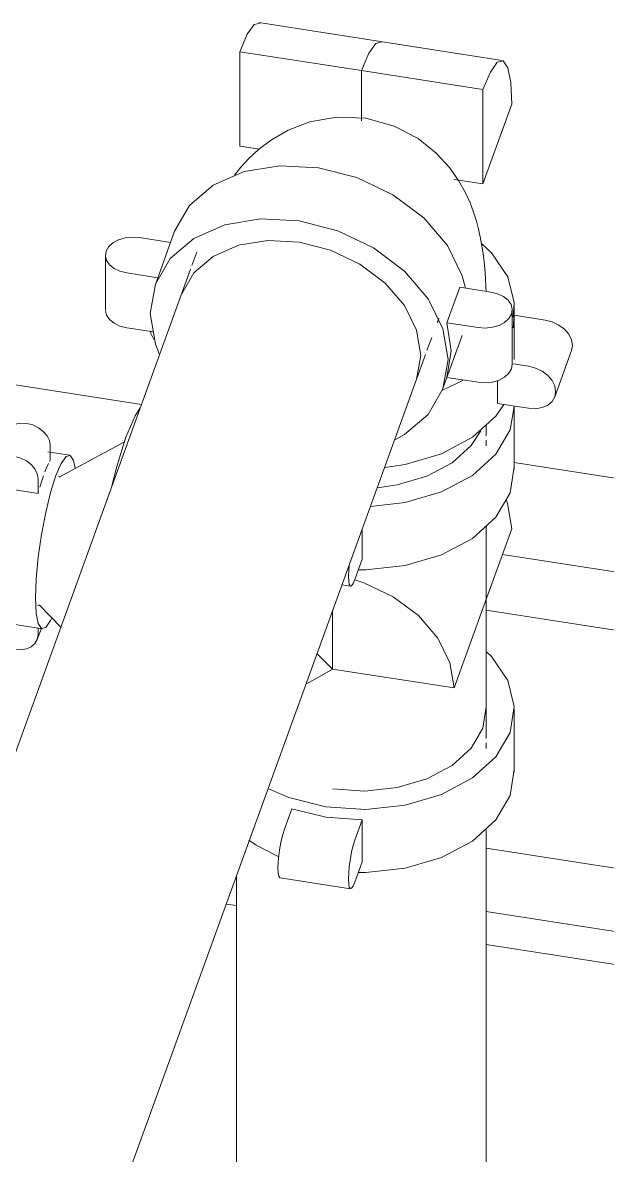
# Model space of a CAD drawing. Header units: metres. Extents: x 63 to 378, y -27 to 78.
# Drawn here: x 203.779 to 204.292, y 73.716 to 74.709 of the extents above; entities that cross this region are included whole.
import ezdxf

# ---------------------------------------------------------------- set-up
doc = ezdxf.new("R2010")
doc.units = ezdxf.units.M
doc.layers.add('M-EQPM', color=7, linetype='Continuous', lineweight=18)
doc.layers.add('P-PIPE', color=7, linetype='Continuous', lineweight=18)

# ---------------------------------------------------------------- blocks, each defined once
blk = doc.blocks.new('Heat_Exchanger-Plate_and_Frame-Taco-PF060_062 - PF060_062F-1966333-3D TORRE')
at = {"layer": 'M-EQPM', "color": 11, "true_color": 0xff8080}
for p, q in [((23.98508, 74.37401), (23.27881, 74.4838)), ((24.54171, 74.28749), (24.31176, 74.32323)), ((24.50295, 74.21136), (24.30144, 74.24269)), ((24.2872, 74.19362), (24.49419, 74.16144)), ((24.2872, 73.98515), (24.43424, 73.96229)), ((24.05933, 73.93609), (24.06821, 73.93471)), ((24.43424, 73.90673), (24.2872, 73.92959)), ((24.2872, 73.90067), (24.55983, 73.85829))]:
    blk.add_line(p, q, dxfattribs=at)
blk = doc.blocks.new('Victaulic-IPS-Tee-Reducing Tee-No V20-25 - Standard-V135-3D TORRE')
at = {"layer": 'P-PIPE', "color": 1, "true_color": 0xff0000}
for p, q in [((24.28724, 74.33767), (24.28724, 74.34265)), ((24.28724, 74.08119), (24.28724, 74.26753)), ((24.13872, 74.15569), (24.15241, 74.14213))]:
    blk.add_line(p, q, dxfattribs=at)
at = {"layer": 'P-PIPE', "color": 1, "lineweight": 9, "true_color": 0xff0000}
for p, q in [((24.30958, 74.26514), (24.28428, 74.19535)), ((24.15241, 74.19283), (24.15241, 74.14213)), ((24.25898, 74.12556), (24.28428, 74.19535)), ((24.15241, 74.14213), (24.25898, 74.12556))]:
    blk.add_line(p, q, dxfattribs=at)
for points in [[(24.30486, 74.29023, 0), (24.30595, 74.28713, 0), (24.30958, 74.26514, 0)], [(24.25898, 74.12556, 0), (24.25535, 74.14755, 0), (24.2447, 74.16917, 0), (24.22777, 74.18895, 0), (24.2057, 74.20554, 0), (24.17999, 74.2178, 0), (24.17199, 74.22046, 0)]]:
    blk.add_polyline3d(points, dxfattribs=at)
at = {"layer": 'P-PIPE', "color": 1, "true_color": 0xff0000}
blk.add_polyline3d([(24.15241, 74.14213, 0), (24.13674, 74.133, 0), (24.12928, 74.12912, 0)], dxfattribs=at)
blk = doc.blocks.new('Victaulic-IPS-Rigid Coupling Style 07-W07-107 - Standard-V136-3D TORRE')
at = {"layer": 'P-PIPE', "color": 1, "true_color": 0xff0000}
for p, q in [((24.30819, 74.35192), (24.31182, 74.37224)), ((24.31182, 74.31692), (24.31182, 74.37221)), ((24.31176, 74.31944), (24.30819, 74.29664)), ((24.1785, 74.23832), (24.1785, 74.26481)), ((24.17205, 74.22051), (24.1785, 74.23832)), ((24.16065, 74.21604), (24.1683, 74.21485))]:
    blk.add_line(p, q, dxfattribs=at)
for points in [[(24.18569, 74.28455, 0), (24.21612, 74.28807, 0), (24.24807, 74.29745, 0), (24.27522, 74.31192, 0), (24.29573, 74.3305, 0), (24.30819, 74.35192, 0)], [(24.28236, 74.35106, 0), (24.2741, 74.33814, 0), (24.25735, 74.32297, 0), (24.23518, 74.31115, 0), (24.20908, 74.30349, 0), (24.19188, 74.30109, 0)], [(24.30819, 74.29664, 0), (24.29573, 74.27521, 0), (24.27522, 74.25663, 0), (24.24807, 74.24216, 0), (24.21612, 74.23278, 0), (24.18156, 74.22914, 0), (24.17532, 74.22912, 0)], [(24.16699, 74.23312, 0), (24.16661, 74.22871, 0), (24.16642, 74.22341, 0), (24.16661, 74.21917, 0), (24.16717, 74.21627, 0), (24.16807, 74.21493, 0), (24.16923, 74.21522, 0), (24.17059, 74.21712, 0), (24.17205, 74.22051, 0)]]:
    blk.add_polyline3d(points, dxfattribs=at)
blk = doc.blocks.new('Victaulic-IPS-Rigid Coupling Style 07-W07-107 - Standard-V137-3D TORRE')
at = {"layer": 'P-PIPE', "color": 1, "true_color": 0xff0000}
for points in [[(23.97135, 74.34535, 0), (23.97937, 74.36401, 0), (23.98371, 74.37101, 0)], [(23.95899, 74.30282, 0), (23.96333, 74.31978, 0), (23.97135, 74.34535, 0)]]:
    blk.add_polyline3d(points, dxfattribs=at)
blk = doc.blocks.new('Victaulic-IPS-Rigid Coupling Style 07-W07-107 - Standard-V139-3D TORRE')
at = {"layer": 'P-PIPE', "color": 1, "true_color": 0xff0000}
for p, q in [((24.2872, 74.10897), (24.28428, 74.09034)), ((24.31182, 74.05162), (24.31182, 74.10691)), ((24.31176, 74.05415), (24.30819, 74.03134)), ((24.11027, 74.00168), (24.11672, 74.01948)), ((24.1785, 74.00988), (24.17205, 73.99207)), ((24.1785, 73.97302), (24.1785, 74.00988)), ((24.17205, 73.95522), (24.1785, 73.97302)), ((24.10652, 73.95915), (24.1683, 73.94955))]:
    blk.add_line(p, q, dxfattribs=at)
for points in [[(24.30819, 74.08663, 0), (24.31176, 74.10943, 0), (24.3062, 74.13207, 0), (24.29188, 74.15299, 0), (24.28782, 74.15703, 0)], [(24.28428, 74.09034, 0), (24.2741, 74.07284, 0), (24.25735, 74.05767, 0), (24.23518, 74.04585, 0), (24.20908, 74.03819, 0), (24.18085, 74.03521, 0), (24.15241, 74.03712, 0)], [(24.09563, 74.03747, 0), (24.11401, 74.02962, 0), (24.14673, 74.02146, 0), (24.18156, 74.01913, 0), (24.21612, 74.02277, 0), (24.24807, 74.03215, 0), (24.27522, 74.04662, 0), (24.29573, 74.0652, 0), (24.30819, 74.08663, 0)], [(24.30819, 74.03134, 0), (24.29573, 74.00991, 0), (24.27522, 73.99133, 0), (24.24807, 73.97686, 0), (24.21612, 73.96748, 0), (24.18156, 73.96384, 0), (24.17532, 73.96382, 0)], [(24.1785, 74.00988, 0), (24.14673, 74.01225, 0), (24.11672, 74.01948, 0)], [(24.10628, 73.95923, 0), (24.10539, 73.96058, 0), (24.10483, 73.96347, 0), (24.10463, 73.96771, 0), (24.10483, 73.97301, 0), (24.10539, 73.97901, 0), (24.10628, 73.98529, 0), (24.10745, 73.99144, 0), (24.10881, 73.99703, 0), (24.11027, 74.00168, 0)], [(24.10481, 73.97792, 0), (24.08564, 73.98777, 0), (24.07912, 73.99209, 0)], [(24.17205, 73.99207, 0), (24.17059, 73.98742, 0), (24.16923, 73.98184, 0), (24.16807, 73.97569, 0), (24.16717, 73.9694, 0), (24.16661, 73.96341, 0), (24.16642, 73.95811, 0), (24.16661, 73.95387, 0), (24.16717, 73.95098, 0), (24.16807, 73.94963, 0), (24.16923, 73.94992, 0), (24.17059, 73.95182, 0), (24.17205, 73.95522, 0)]]:
    blk.add_polyline3d(points, dxfattribs=at)
blk = doc.blocks.new('Victaulic-IPS-Reducer No 50-51 - AC-2415206-3D TORRE')
at = {"layer": 'P-PIPE', "color": 1, "true_color": 0xff0000}
for p, q in [((23.97009, 74.34132), (23.91272, 74.31045)), ((23.91408, 74.31073), (23.91215, 74.31103)), ((23.89385, 74.1982), (23.89653, 74.19779)), ((23.89531, 74.19848), (23.91432, 74.17882))]:
    blk.add_line(p, q, dxfattribs=at)
blk = doc.blocks.new('Victaulic-IPS-Rigid Coupling Style 07-W07-107 - Standard-2589299-3D TORRE')
at = {"layer": 'P-PIPE', "color": 1, "true_color": 0xff0000}
for p, q in [((23.86443, 74.34868), (23.85387, 74.31956)), ((23.90492, 74.33827), (23.90492, 74.32525)), ((23.92176, 74.32959), (23.90284, 74.33253)), ((23.90433, 74.32418), (23.90492, 74.32525)), ((23.85317, 74.31554), (23.85317, 74.30252)), ((23.89436, 74.29612), (23.89436, 74.30914)), ((23.85317, 74.30252), (23.89436, 74.29612)), ((23.89436, 74.29612), (23.89476, 74.29761)), ((23.83633, 74.18709), (23.89812, 74.17749)), ((23.85317, 74.18461), (23.85317, 74.17841)), ((23.89367, 74.168), (23.89726, 74.1779)), ((23.89436, 74.17201), (23.89436, 74.17838))]:
    blk.add_line(p, q, dxfattribs=at)
for points in [[(23.86443, 74.34868, 0), (23.86444, 74.3487, 0), (23.86649, 74.35224, 0), (23.86977, 74.35505, 0), (23.87403, 74.35693, 0), (23.879, 74.35775, 0), (23.88433, 74.35747, 0), (23.88966, 74.35609, 0), (23.89462, 74.35372, 0), (23.89889, 74.35052, 0), (23.90216, 74.3467, 0), (23.90422, 74.34252, 0), (23.90492, 74.33827, 0)], [(23.83038, 74.21411, 0), (23.83099, 74.23083, 0), (23.83276, 74.24976, 0), (23.83559, 74.2696, 0), (23.83927, 74.289, 0), (23.84356, 74.30664, 0), (23.84816, 74.32131, 0), (23.85276, 74.33202, 0), (23.85704, 74.33803, 0), (23.86073, 74.33895, 0)], [(23.89436, 74.30914, 0), (23.89366, 74.31339, 0), (23.8916, 74.31757, 0), (23.88833, 74.32139, 0), (23.88406, 74.32459, 0), (23.8791, 74.32696, 0), (23.87377, 74.32834, 0), (23.86844, 74.32862, 0), (23.86347, 74.3278, 0), (23.85921, 74.32592, 0), (23.85593, 74.32311, 0), (23.85388, 74.31957, 0), (23.85317, 74.31554, 0)], [(23.92683, 74.31822, 0), (23.92533, 74.32509, 0), (23.92251, 74.32934, 0), (23.91883, 74.32843, 0), (23.91454, 74.32241, 0), (23.90994, 74.31171, 0), (23.90534, 74.29703, 0), (23.90105, 74.2794, 0), (23.89737, 74.26, 0), (23.89454, 74.24016, 0), (23.89277, 74.22123, 0), (23.89216, 74.20451, 0)], [(23.90033, 74.31515, 0), (23.90143, 74.31793, 0), (23.90345, 74.32245, 0)], [(23.89584, 74.30146, 0), (23.89786, 74.30809, 0), (23.89896, 74.31137, 0)], [(23.83633, 74.1871, 0), (23.83559, 74.18734, 0), (23.83276, 74.1916, 0), (23.83099, 74.20073, 0), (23.83038, 74.21411, 0)], [(23.89216, 74.20451, 0), (23.89277, 74.19112, 0), (23.89454, 74.18199, 0), (23.89737, 74.17774, 0), (23.90105, 74.17865, 0), (23.90534, 74.18466, 0), (23.90677, 74.18757, 0)], [(23.85317, 74.17841, 0), (23.85388, 74.17416, 0), (23.85593, 74.16999, 0), (23.85921, 74.16616, 0), (23.86347, 74.16296, 0), (23.86844, 74.16059, 0), (23.87377, 74.15922, 0), (23.8791, 74.15893, 0), (23.88406, 74.15976, 0), (23.88833, 74.16164, 0), (23.8916, 74.16444, 0), (23.89366, 74.16798, 0), (23.89436, 74.17201, 0)]]:
    blk.add_polyline3d(points, dxfattribs=at)
blk = doc.blocks.new('Victaulic-IPS-Elbow No 10-13 - AC-2766798-3D TORRE')
at = {"layer": 'P-PIPE', "color": 1, "lineweight": 9, "true_color": 0xff0000}
for p, q in [((24.19453, 74.69224), (24.08796, 74.7088)), ((24.30111, 74.67567), (24.19453, 74.69224)), ((24.07113, 74.60056), (24.07113, 74.68335)), ((24.07113, 74.68335), (24.17771, 74.66678)), ((24.17771, 74.66678), (24.17771, 74.62264)), ((24.17771, 74.62264), (24.17771, 74.66678)), ((24.28428, 74.65022), (24.17771, 74.66678)), ((24.28428, 74.65022), (24.28428, 74.56743)), ((24.28428, 74.56743), (24.30958, 74.63722)), ((24.0888, 74.59782), (24.07113, 74.60056)), ((24.2587, 74.57141), (24.28428, 74.56743))]:
    blk.add_line(p, q, dxfattribs=at)
at = {"layer": 'P-PIPE', "color": 1, "true_color": 0xff0000}
for p, q in [((24.03345, 74.50746), (24.02926, 74.49591)), ((24.23522, 74.42125), (24.2394, 74.43279))]:
    blk.add_line(p, q, dxfattribs=at)
at = {"layer": 'P-PIPE', "color": 1, "lineweight": 9, "true_color": 0xff0000}
for points in [[(24.07113, 74.68335, 0), (24.07768, 74.69859, 0), (24.08378, 74.70715, 0), (24.08902, 74.70845, 0)], [(24.1956, 74.69188, 0), (24.19036, 74.69059, 0), (24.18425, 74.68203, 0), (24.17771, 74.66678, 0)], [(24.17771, 74.66678, 0), (24.18425, 74.68203, 0), (24.19036, 74.69059, 0), (24.1956, 74.69188, 0)], [(24.30958, 74.63722, 0), (24.30872, 74.65627, 0), (24.30619, 74.66926, 0), (24.30217, 74.67532, 0), (24.29693, 74.67402, 0), (24.29083, 74.66546, 0), (24.28428, 74.65022, 0)]]:
    blk.add_polyline3d(points, dxfattribs=at)
at = {"layer": 'P-PIPE', "color": 1, "true_color": 0xff0000}
for points in [[(24.18167, 74.62495, 0), (24.15589, 74.62601, 0), (24.13259, 74.62192, 0), (24.11356, 74.61468, 0), (24.09883, 74.60622, 0), (24.0876, 74.5977, 0), (24.07895, 74.58961, 0), (24.07213, 74.58209, 0), (24.06661, 74.5751, 0)], [(24.18167, 74.62495, 0), (24.20656, 74.61814, 0), (24.22752, 74.60716, 0), (24.24345, 74.59449, 0), (24.25492, 74.58196, 0), (24.26303, 74.57043, 0), (24.26882, 74.5601, 0), (24.27303, 74.55086, 0), (24.27617, 74.54252, 0), (24.27858, 74.53488, 0), (24.28046, 74.52776, 0), (24.28196, 74.52102, 0), (24.28317, 74.51454, 0), (24.28416, 74.50825, 0), (24.28496, 74.50207, 0), (24.28561, 74.49596, 0), (24.28614, 74.48986, 0), (24.28655, 74.48376, 0), (24.28686, 74.47762, 0), (24.28701, 74.47322, 0)], [(24.24585, 74.44956, 0), (24.24548, 74.44877, 0), (24.24493, 74.4475, 0), (24.24422, 74.44581, 0)]]:
    blk.add_polyline3d(points, dxfattribs=at)
blk = doc.blocks.new('Victaulic-IPS-Rigid Coupling Style 07-W07-107 - Standard-V199-3D TORRE')
at = {"layer": 'P-PIPE', "color": 1, "true_color": 0xff0000}
for p, q in [((24.31182, 74.41351), (24.31182, 74.46095)), ((24.31182, 74.45225), (24.31087, 74.44137)), ((24.31182, 74.45225), (24.339, 74.44803)), ((24.34726, 74.38083), (24.36193, 74.42129)), ((24.32434, 74.40757), (24.31083, 74.40967)), ((24.24841, 74.38632), (24.26658, 74.39519)), ((24.29715, 74.39507), (24.29715, 74.37494)), ((24.29715, 74.37494), (24.32434, 74.37071))]:
    blk.add_line(p, q, dxfattribs=at)
for points in [[(24.31088, 74.45065, 0), (24.31176, 74.46347, 0), (24.3062, 74.4861, 0), (24.29188, 74.50702, 0), (24.28341, 74.51498, 0)], [(24.339, 74.44803, 0), (24.34514, 74.44644, 0), (24.35087, 74.44371, 0), (24.35578, 74.44002, 0), (24.35955, 74.43562, 0), (24.36192, 74.43081, 0), (24.36273, 74.42591, 0), (24.36192, 74.42127, 0)], [(23.99292, 74.4381, 0), (23.99349, 74.4358, 0), (23.99586, 74.43099, 0)], [(24.32434, 74.37071, 0), (24.33048, 74.37039, 0), (24.3362, 74.37134, 0), (24.34111, 74.3735, 0), (24.34488, 74.37673, 0), (24.34725, 74.38081, 0), (24.34806, 74.38545, 0), (24.34725, 74.39035, 0), (24.34488, 74.39516, 0), (24.34111, 74.39956, 0), (24.3362, 74.40326, 0), (24.33048, 74.40599, 0), (24.32434, 74.40757, 0)], [(24.30276, 74.37396, 0), (24.29573, 74.36395, 0), (24.27522, 74.34537, 0), (24.24807, 74.3309, 0), (24.21612, 74.32152, 0), (24.19847, 74.31891, 0)]]:
    blk.add_polyline3d(points, dxfattribs=at)
blk = doc.blocks.new('Victaulic-IPS-Rigid Coupling Style 07-W07-107 - Standard-V200-3D TORRE')
at = {"layer": 'P-PIPE', "color": 1, "true_color": 0xff0000}
for p, q in [((24.01402, 74.52597), (23.99712, 74.47937)), ((24.01051, 74.5162), (23.98332, 74.52043)), ((23.95331, 74.50489), (23.95331, 74.4569)), ((23.97206, 74.48936), (23.99925, 74.48513)), ((24.26406, 74.47679), (24.2528, 74.44571)), ((24.29125, 74.47256), (24.26406, 74.47679)), ((24.31, 74.40903), (24.31, 74.45702)), ((24.2528, 74.44571), (24.27999, 74.44149)), ((23.9954, 74.43774), (23.97206, 74.44136)), ((24.24929, 74.38795), (24.26618, 74.43456)), ((24.22978, 74.41709), (24.22615, 74.39623)), ((24.27999, 74.3935), (24.2528, 74.39772))]:
    blk.add_line(p, q, dxfattribs=at)
for points in [[(24.01406, 74.52609, 0), (24.0271, 74.54851, 0), (24.04783, 74.56628, 0), (24.07486, 74.57819, 0), (24.10633, 74.58342, 0), (24.1401, 74.58162, 0)], [(24.1401, 74.58162, 0), (24.17387, 74.57292, 0), (24.20534, 74.5579, 0), (24.23237, 74.53759, 0), (24.25311, 74.51338, 0), (24.26614, 74.48691, 0), (24.26895, 74.47615, 0)], [(24.12321, 74.53502, 0), (24.08943, 74.53681, 0), (24.05796, 74.53158, 0), (24.03094, 74.51967, 0), (24.0102, 74.5019, 0), (23.99717, 74.47948, 0), (23.99272, 74.45394, 0), (23.99717, 74.42702, 0), (24.00037, 74.41858, 0)], [(24.20775, 74.34332, 0), (24.21547, 74.34764, 0), (24.23621, 74.36541, 0), (24.24925, 74.38783, 0), (24.25369, 74.41337, 0), (24.24925, 74.4403, 0), (24.23621, 74.46677, 0), (24.21547, 74.49099, 0), (24.18845, 74.5113, 0), (24.15698, 74.52631, 0), (24.12321, 74.53502, 0)], [(23.98332, 74.52043, 0), (23.97699, 74.52085, 0), (23.97071, 74.52019, 0), (23.9649, 74.51848, 0), (23.95996, 74.51585, 0), (23.95623, 74.51247, 0), (23.95397, 74.50858, 0), (23.95332, 74.50443, 0), (23.95433, 74.50032, 0), (23.95693, 74.49651, 0), (23.96095, 74.49328, 0), (23.96611, 74.49084, 0), (23.97206, 74.48936, 0)], [(24.02026, 74.47109, 0), (24.03091, 74.4894, 0), (24.04785, 74.50391, 0), (24.06992, 74.51364, 0), (24.09562, 74.51791, 0), (24.12321, 74.51644, 0)], [(24.12321, 74.51644, 0), (24.15079, 74.50934, 0), (24.17649, 74.49707, 0), (24.19857, 74.48048, 0), (24.2155, 74.4607, 0), (24.22615, 74.43908, 0), (24.22978, 74.41709, 0)], [(24.27999, 74.44149, 0), (24.28632, 74.44106, 0), (24.2926, 74.44173, 0), (24.29841, 74.44343, 0), (24.30335, 74.44606, 0), (24.30708, 74.44944, 0), (24.30934, 74.45334, 0), (24.30999, 74.45748, 0), (24.30898, 74.4616, 0), (24.30638, 74.4654, 0), (24.30236, 74.46863, 0), (24.2972, 74.47108, 0), (24.29125, 74.47256, 0)], [(23.97206, 74.44136, 0), (23.96611, 74.44285, 0), (23.96095, 74.44529, 0), (23.95693, 74.44852, 0), (23.95433, 74.45233, 0), (23.95332, 74.45644, 0)], [(24.2528, 74.44571, 0), (24.25651, 74.42114, 0), (24.2528, 74.39772, 0)], [(24.30999, 74.40949, 0), (24.30934, 74.40534, 0), (24.30708, 74.40145, 0), (24.30335, 74.39807, 0), (24.29841, 74.39544, 0), (24.2926, 74.39373, 0), (24.28632, 74.39307, 0), (24.27999, 74.3935, 0)]]:
    blk.add_polyline3d(points, dxfattribs=at)

msp = doc.modelspace()

# ---------------------------------------------------------------- linework, layer by layer
at = {"layer": 'P-PIPE', "color": 1, "true_color": 0xff0000}
for p, q in [((203.92641, 74.49268), (202.28948, 69.97724)), ((202.49544, 69.90258), (204.13237, 74.41801)), ((204.18557, 74.34648), (204.18557, 74.35626)), ((204.18557, 74.07237), (204.18557, 74.07735)), ((204.18557, 73.09273), (204.18557, 74.00223)), ((203.96649, 73.96049), (203.96649, 73.09273))]:
    msp.add_line(p, q, dxfattribs=at)

# ---------------------------------------------------------------- block references
at = {"layer": 'M-EQPM', "color": 11, "true_color": 0xff8080}
msp.add_blockref('Heat_Exchanger-Plate_and_Frame-Taco-PF060_062 - PF060_062F-1966333-3D TORRE', (179.89832, 0), dxfattribs=at)
at = {"layer": 'P-PIPE', "color": 1, "true_color": 0xff0000}
for name in ['Victaulic-IPS-Elbow No 10-13 - AC-2766798-3D TORRE', 'Victaulic-IPS-Rigid Coupling Style 07-W07-107 - Standard-V200-3D TORRE', 'Victaulic-IPS-Rigid Coupling Style 07-W07-107 - Standard-V199-3D TORRE', 'Victaulic-IPS-Rigid Coupling Style 07-W07-107 - Standard-V137-3D TORRE', 'Victaulic-IPS-Rigid Coupling Style 07-W07-107 - Standard-V136-3D TORRE', 'Victaulic-IPS-Rigid Coupling Style 07-W07-107 - Standard-2589299-3D TORRE', 'Victaulic-IPS-Reducer No 50-51 - AC-2415206-3D TORRE', 'Victaulic-IPS-Tee-Reducing Tee-No V20-25 - Standard-V135-3D TORRE', 'Victaulic-IPS-Rigid Coupling Style 07-W07-107 - Standard-V139-3D TORRE']:
    msp.add_blockref(name, (179.89832, 0), dxfattribs=at)

doc.saveas('drawing.dxf')
